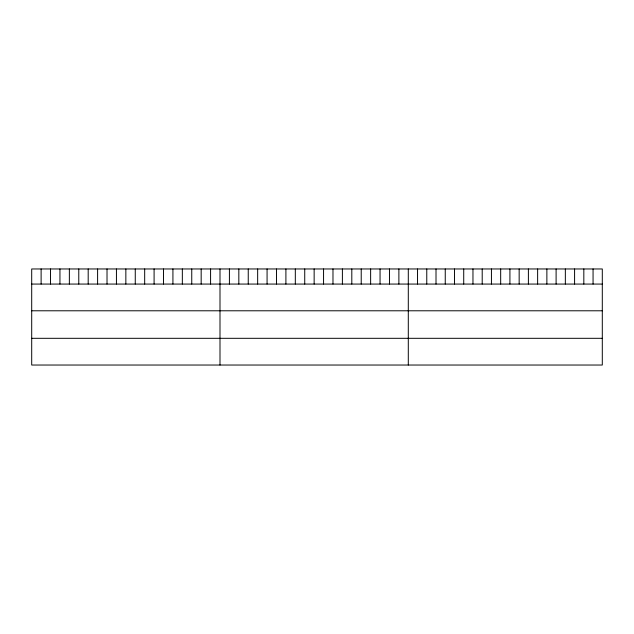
<?xml version="1.0" encoding="UTF-8"?>
<svg xmlns="http://www.w3.org/2000/svg" width="634" height="634" viewBox="0 0 634 634"><rect width="100%" height="100%" fill="white"/><g stroke="black" fill="none" stroke-linecap="round" stroke-linejoin="round"><path stroke-width="0.95" d="M602.3 284.064L602.3 365.033L31.7 365.033L31.7 268.967L602.3 268.967L602.3 284.064L31.7 284.064M31.7 310.787L602.3 310.787M31.7 338.31L602.3 338.31M593.059 268.967L593.059 284.064M583.827 268.967L583.827 284.064M574.586 268.967L574.586 284.064M565.346 268.967L565.346 284.064M556.105 268.967L556.105 284.064M546.873 268.967L546.873 284.064M537.632 268.967L537.632 284.064M528.391 268.967L528.391 284.064M519.159 268.967L519.159 284.064M509.918 268.967L509.918 284.064M500.678 268.967L500.678 284.064M491.437 268.967L491.437 284.064M482.205 268.967L482.205 284.064M472.964 268.967L472.964 284.064M463.723 268.967L463.723 284.064M454.491 268.967L454.491 284.064M445.25 268.967L445.25 284.064M436.01 268.967L436.01 284.064M426.769 268.967L426.769 284.064M417.537 268.967L417.537 284.064M408.296 268.967L408.296 365.033M398.881 268.967L398.881 284.064M389.466 268.967L389.466 284.064M380.051 268.967L380.051 284.064M370.636 268.967L370.636 284.064M361.221 268.967L361.221 284.064M351.807 268.967L351.807 284.064M342.392 268.967L342.392 284.064M332.977 268.967L332.977 284.064M323.562 268.967L323.562 284.064M314.147 268.967L314.147 284.064M304.732 268.967L304.732 284.064M295.317 268.967L295.317 284.064M285.902 268.967L285.902 284.064M276.487 268.967L276.487 284.064M267.072 268.967L267.072 284.064M257.658 268.967L257.658 284.064M248.243 268.967L248.243 284.064M238.828 268.967L238.828 284.064M229.413 268.967L229.413 284.064M219.998 268.967L219.998 365.033M210.583 268.967L210.583 284.064M201.168 268.967L201.168 284.064M191.753 268.967L191.753 284.064M182.338 268.967L182.338 284.064M172.923 268.967L172.923 284.064M163.509 268.967L163.509 284.064M154.094 268.967L154.094 284.064M144.679 268.967L144.679 284.064M135.264 268.967L135.264 284.064M125.849 268.967L125.849 284.064M116.434 268.967L116.434 284.064M107.019 268.967L107.019 284.064M97.604 268.967L97.604 284.064M88.189 268.967L88.189 284.064M78.775 268.967L78.775 284.064M69.36 268.967L69.36 284.064M59.945 268.967L59.945 284.064M50.53 268.967L50.53 284.064M41.115 268.967L41.115 284.064"/></g></svg>
